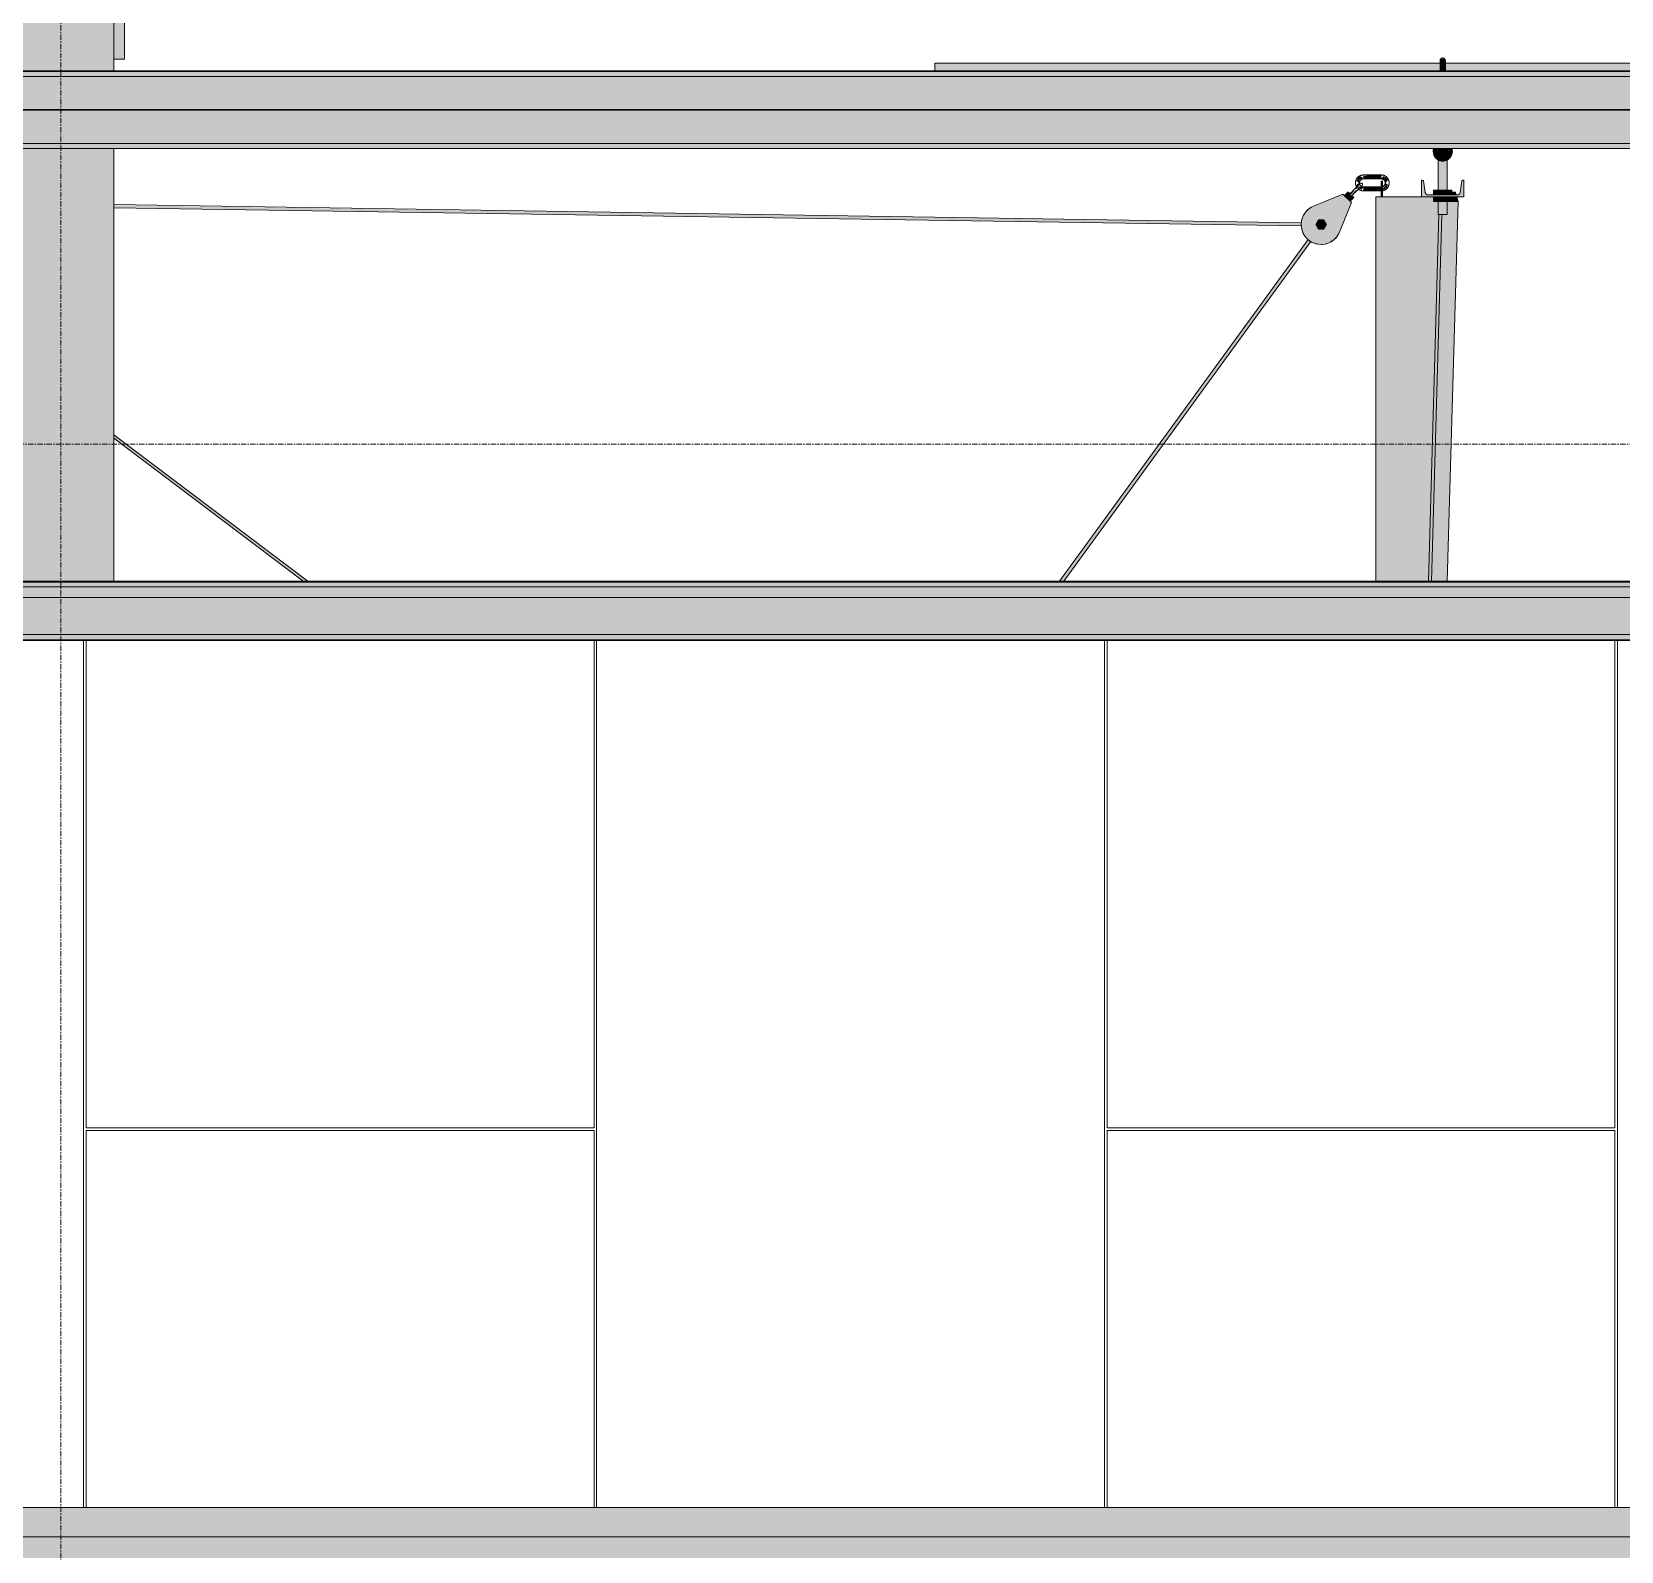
# Model space of a CAD drawing. Header units: inches. Extents: x 20426 to 36845, y -248 to 750.
# Drawn here: x 27621.8 to 27772.1, y 153.4 to 297 of the extents above; entities that cross this region are included whole.
import ezdxf

# ---------------------------------------------------------------- set-up
doc = ezdxf.new("R2010")
doc.units = ezdxf.units.IN
doc.header["$MEASUREMENT"] = 0
doc.linetypes.add('Grid Line 1_2_', pattern=[0.875, 0.5, -0.125, 0.125, -0.125])
for name, color, linetype, lineweight in [('A-FLOR-LEVL', 51, 'Continuous', 9), ('A-ROOF', 132, 'Continuous', 13), ('A-WALL', 113, 'Continuous', 13), ('A-WALL-PATT', 111, 'Continuous', 13), ('G-ANNO-TEXT', 231, 'Continuous', 9), ('L-SITE-WALL', 31, 'Continuous', 13), ('Q-SPCQ', 91, 'Continuous', 9), ('S-BEAM', 12, 'Continuous', 9), ('S-GRID', 1, 'Continuous', 9)]:
    doc.layers.add(name, color=color, linetype=linetype, lineweight=lineweight)

# ---------------------------------------------------------------- blocks, each defined once
blk = doc.blocks.new('Basketball_Backstop-Performance_Sports_Systems-3103-Ceiling_Hung - 27_-0_ to 27_-11 7_8_-V27-Elevation - South')
at = {"layer": 'Q-SPCQ'}
h = blk.add_hatch(color=256, dxfattribs=at)
h.paths.add_polyline_path([(25774.02, 293.29), (25821.78, 293.31), (25821.77, 294), (25774.02, 294), (25774.02, 293.49)], flags=0)
h.paths.add_polyline_path([(25822.22, 293.99), (25822.26, 293.94), (25822.22, 293.97)], flags=0)
h.paths.add_polyline_path([(25822.26, 293.29), (25870.02, 293.29), (25870.02, 294), (25822.22, 293.97), (25822.25, 293.29)], flags=0)
for points in [[(25821.78, 293.29), (25822.02, 293.29), (25822.02, 294.44), (25821.81, 294.38), (25821.83, 294.23), (25821.77, 294.23), (25821.77, 294.19), (25821.81, 293.88), (25821.79, 293.53)], [(25822.25, 293.29), (25822.22, 294.38), (25822.02, 294.44), (25822.02, 293.29), (25822.15, 293.29)], [(25822.02, 284.75), (25822.39, 284.84), (25822.55, 284.93), (25822.78, 285.18), (25822.83, 285.28), (25822.89, 285.42), (25822.92, 285.66), (25822.83, 285.94), (25822.77, 285.89), (25822.71, 285.42), (25822.55, 285.16), (25822.2, 284.96), (25821.82, 284.96), (25821.48, 285.16), (25821.29, 285.49), (25821.27, 285.94), (25821.14, 285.89), (25821.11, 285.61), (25821.14, 285.42), (25821.37, 285.03), (25821.48, 284.93), (25821.75, 284.79), (25821.94, 284.76)], [(25822.13, 285.26), (25822.32, 285.38), (25822.44, 285.57), (25822.44, 285.8), (25822.36, 285.94), (25821.64, 285.91), (25821.59, 285.8), (25821.64, 285.47), (25821.8, 285.31)], [(25816.2, 283.07), (25816.2, 283.43), (25814.52, 283.38), (25814.52, 283.07)], [(25816.33, 281.37), (25816.33, 282.87), (25816.2, 282.87), (25816.2, 281.37)], [(25820.02, 281.37), (25824.02, 281.37), (25824.02, 282.95), (25823.82, 282.88), (25823.61, 281.67), (25823.45, 281.56), (25823.38, 281.55), (25820.52, 281.59), (25820.39, 281.73), (25820.37, 281.79), (25820.21, 282.88), (25820.02, 282.95), (25820.02, 281.52)], [(25812.99, 281.22), (25813.31, 281.54), (25813.24, 281.62), (25813.27, 281.66), (25813.06, 281.81), (25812.76, 281.45), (25812.92, 281.29)], [(25813.25, 280.97), (25813.57, 281.35), (25813.39, 281.48), (25813.36, 281.46), (25813.29, 281.52), (25812.99, 281.22), (25813.22, 281)], [(25813.31, 281.54), (25813.37, 281.6), (25813.42, 281.66), (25813.66, 281.98), (25813.7, 282.11), (25813.22, 281.6)], [(25814.52, 281.94), (25816.2, 281.99), (25816.2, 282.31), (25814.52, 282.26), (25814.52, 281.96)], [(25819.02, 245.04), (25819.02, 281.37), (25815.7, 281.37), (25815.7, 245.04), (25818.83, 245.04)], [(25819.02, 245.04), (25820.67, 245.04), (25821.64, 279.69), (25821.58, 279.69), (25821.58, 280.94), (25821.15, 280.94), (25821.15, 281.37), (25819.02, 281.37), (25819.02, 252.23)], [(25821.58, 281.55), (25821.58, 281.99), (25821.15, 281.99), (25821.15, 281.55)], [(25821.15, 280.94), (25821.58, 280.94), (25821.58, 281.37), (25821.15, 281.37)], [(25822.45, 281.55), (25822.45, 281.99), (25821.58, 281.99), (25821.58, 281.55)], [(25822.45, 280.94), (25822.45, 281.37), (25821.58, 281.37), (25821.58, 280.94)], [(25822.45, 281.55), (25822.88, 281.55), (25822.88, 281.99), (25822.45, 281.99)], [(25822.45, 280.94), (25822.88, 280.94), (25822.88, 281.37), (25822.45, 281.37)], [(25820.67, 245.04), (25820.95, 245.04), (25821.9, 279.69), (25821.66, 279.69), (25820.87, 252.23)], [(25820.95, 245.04), (25822.44, 245.04), (25823.47, 280.92), (25822.45, 280.92), (25822.39, 279.69), (25821.94, 279.69), (25821.15, 252.23)], [(25810.64, 278.53), (25810.77, 278.75), (25810.69, 278.93), (25810.58, 278.99), (25810.34, 278.93), (25810.3, 278.62), (25810.41, 278.53)], [(25786.19, 245.04), (25809.51, 277.18), (25809.3, 277.34), (25785.85, 245.04), (25786.19, 245.04)]]:
    blk.add_hatch(color=256, dxfattribs=at).paths.add_polyline_path(points, flags=0)
h = blk.add_hatch(color=256, dxfattribs=at)
h.paths.add_polyline_path([(25822.02, 284.94), (25822.39, 285.04), (25822.66, 285.31), (25822.77, 285.69), (25822.44, 285.78), (25822.38, 285.48), (25822.23, 285.32), (25822.07, 285.27), (25821.75, 285.35), (25821.63, 285.53), (25821.58, 285.8), (25821.27, 285.69), (25821.37, 285.31), (25821.64, 285.04), (25821.82, 284.96)], flags=0)
h.paths.add_polyline_path([(25822.77, 285.69), (25822.77, 285.94), (25822.38, 285.91), (25822.48, 285.8)], flags=0)
h.paths.add_polyline_path([(25821.27, 285.69), (25821.6, 285.82), (25821.59, 285.94), (25821.27, 285.91), (25821.27, 285.8)], flags=0)
h = blk.add_hatch(color=256, dxfattribs=at)
h.paths.add_polyline_path([(25822.02, 279.69), (25822.02, 280.94), (25821.58, 280.94), (25821.64, 279.69), (25821.9, 279.69)], flags=0)
h.paths.add_polyline_path([(25821.64, 281.99), (25822.02, 281.99), (25822.02, 284.75), (25821.64, 284.83), (25821.58, 284.86), (25821.61, 281.99)], flags=0)
h = blk.add_hatch(color=256, dxfattribs=at)
h.paths.add_polyline_path([(25822.39, 279.69), (25822.45, 279.69), (25822.39, 280.94), (25822.02, 280.94), (25822.02, 279.69), (25822.32, 279.69)], flags=0)
h.paths.add_polyline_path([(25822.15, 281.99), (25822.45, 281.99), (25822.39, 284.83), (25822.17, 284.76), (25822.02, 284.75), (25822.02, 281.99), (25822.08, 281.99)], flags=0)
h = blk.add_hatch(color=256, dxfattribs=at)
h.paths.add_polyline_path([(25813.76, 282.04), (25813.95, 282.19), (25814.15, 282.38), (25813.92, 282.33), (25813.8, 282.11)], flags=0)
h.paths.add_polyline_path([(25814.08, 282.49), (25814.26, 282.5), (25814.21, 282.58)], flags=0)
h.paths.add_polyline_path([(25813.92, 282.33), (25814.15, 282.46), (25814.08, 282.49), (25813.97, 282.38)], flags=0)
h = blk.add_hatch(color=256, dxfattribs=at)
h.paths.add_polyline_path([(25814.25, 282.95), (25814.39, 283.02), (25814.26, 283.05), (25814.25, 282.98)], flags=0)
h.paths.add_polyline_path([(25814.14, 282.98), (25814.19, 282.81), (25814.25, 282.95)], flags=0)
h.paths.add_polyline_path([(25814.09, 282.69), (25814.14, 282.98), (25814.39, 283.09), (25814.48, 283.16), (25814.28, 283.31), (25814.14, 283.28), (25814.1, 283.2), (25813.98, 283.22), (25813.98, 282.96), (25813.92, 283.07), (25813.88, 282.86), (25814, 282.76)], flags=0)
h = blk.add_hatch(color=256, dxfattribs=at)
h.paths.add_polyline_path([(25814.25, 282.42), (25814.16, 282.49), (25814.21, 282.44), (25814.22, 282.42)], flags=0)
h.paths.add_polyline_path([(25814.22, 282.31), (25814.39, 282.36), (25814.24, 282.38), (25814.22, 282.31)], flags=0)
h.paths.add_polyline_path([(25814.14, 282.24), (25814.14, 282.42), (25814.14, 282.38), (25814.11, 282.26)], flags=0)
h.paths.add_polyline_path([(25814.34, 282.06), (25814.52, 282.26), (25814.22, 282.31), (25814.1, 282.15), (25814.22, 282.14), (25814.22, 282.08), (25814.31, 282.06)], flags=0)
h.paths.add_polyline_path([(25813.92, 282.33), (25814.08, 282.49), (25814.11, 282.56), (25814.08, 282.68), (25813.88, 282.52), (25813.91, 282.38)], flags=0)
h = blk.add_hatch(color=256, dxfattribs=at)
h.paths.add_polyline_path([(25816.47, 282.95), (25816.53, 282.81), (25816.57, 282.94), (25816.49, 282.95)], flags=0)
h.paths.add_polyline_path([(25816.49, 283.06), (25816.33, 283.01), (25816.47, 282.95)], flags=0)
h.paths.add_polyline_path([(25816.63, 282.69), (25816.82, 282.92), (25816.8, 283.07), (25816.71, 283.1), (25816.73, 283.22), (25816.49, 283.23), (25816.49, 283.3), (25816.36, 283.3), (25816.2, 283.12), (25816.49, 283.06), (25816.61, 282.81)], flags=0)
h = blk.add_hatch(color=256, dxfattribs=at)
h.paths.add_polyline_path([(25816.47, 282.42), (25816.33, 282.36), (25816.46, 282.32), (25816.47, 282.4)], flags=0)
h.paths.add_polyline_path([(25816.58, 282.4), (25816.53, 282.56), (25816.47, 282.42)], flags=0)
h.paths.add_polyline_path([(25816.37, 282.06), (25816.58, 282.09), (25816.61, 282.18), (25816.73, 282.16), (25816.74, 282.42), (25816.8, 282.31), (25816.83, 282.52), (25816.63, 282.69), (25816.58, 282.4), (25816.33, 282.17), (25816.33, 282.11)], flags=0)
h = blk.add_hatch(color=256, dxfattribs=at)
h.paths.add_polyline_path([(25808.65, 278.62), (25808.66, 278.89), (25808.64, 278.93), (25696.39, 280.59), (25696.39, 280.33), (25808.64, 278.62)], flags=0)
h.paths.add_polyline_path([(25810.29, 278.64), (25810.31, 278.71), (25810.29, 278.64)], flags=0)
h.paths.add_polyline_path([(25686.39, 280.49), (25686.39, 280.8), (25669.92, 281), (25669.92, 280.94), (25669.61, 280.9), (25669.61, 280.74), (25681.36, 280.56)], flags=0)
h.paths.add_polyline_path([(25667.24, 280.83), (25667.25, 281.01), (25667.23, 280.91), (25667.23, 280.83)], flags=0)
h = blk.add_hatch(color=256, dxfattribs=at)
h.paths.add_polyline_path([(25810.43, 276.88), (25810.95, 276.93), (25811.32, 277.06), (25811.71, 277.31), (25812.03, 277.64), (25812.25, 278.04), (25813.39, 280.83), (25812.59, 281.62), (25809.41, 280.26), (25809.07, 279.95), (25808.82, 279.56), (25808.67, 279.08), (25808.64, 278.66), (25808.8, 278.04), (25808.91, 277.79), (25809.19, 277.42), (25809.55, 277.14), (25809.97, 276.96)], flags=0)
h.paths.add_polyline_path([(25810.58, 278.31), (25810.26, 278.32), (25810.04, 278.8), (25810.3, 279.19), (25810.78, 279.16), (25811, 278.71), (25810.73, 278.31), (25810.62, 278.31)], flags=0)
h = blk.add_hatch(color=256, dxfattribs=at)
h.paths.add_polyline_path([(25813.36, 281.46), (25813.49, 281.56), (25813.32, 281.52)], flags=0)
h.paths.add_polyline_path([(25813.49, 281.56), (25813.87, 281.93), (25813.77, 281.93), (25813.79, 282.02), (25813.51, 281.68), (25813.51, 281.66), (25813.42, 281.58)], flags=0)
h = blk.add_hatch(color=256, dxfattribs=at)
h.paths.add_polyline_path([(25813.87, 281.93), (25814.11, 282.26), (25814.05, 282.28), (25813.91, 282.06)], flags=0)
h.paths.add_polyline_path([(25814.14, 282.24), (25814.23, 282.38), (25814.19, 282.38), (25814.15, 282.26)], flags=0)
h = blk.add_hatch(color=256, dxfattribs=at)
h.paths.add_polyline_path([(25822.88, 280.92), (25823.47, 280.92), (25823.34, 281.37), (25822.88, 281.37), (25822.88, 280.94), (25822.45, 280.92)], flags=0)
h.paths.add_polyline_path([(25823.29, 281.55), (25823.21, 281.83), (25822.88, 281.83), (25822.88, 281.55)], flags=0)
h = blk.add_hatch(color=256, dxfattribs=at)
h.paths.add_polyline_path([(25714.59, 245.04), (25714.72, 245.04), (25696.39, 258.84), (25696.39, 258.58), (25714.38, 245.04), (25714.56, 245.04)], flags=0)
h.paths.add_polyline_path([(25686.39, 266.14), (25686.39, 266.45), (25668.8, 279.69), (25668.74, 279.72), (25668.74, 279.79), (25668.55, 279.88), (25668.42, 279.72), (25678.96, 271.76)], flags=0)
h = blk.add_hatch(color=256, dxfattribs=at)
h.paths.add_polyline_path([(25810.77, 278.31), (25811.02, 278.75), (25810.77, 279.19), (25810.26, 279.19), (25810.01, 278.75), (25810.26, 278.31)], flags=0)
h.paths.add_polyline_path([(25810.52, 278.5), (25810.34, 278.57), (25810.27, 278.75), (25810.34, 278.93), (25810.52, 279), (25810.69, 278.93), (25810.77, 278.75), (25810.69, 278.57), (25810.58, 278.51)], flags=0)
for p, q in [((25821.96, 294), (25774.02, 294)), ((25774.02, 293.3), (25774.02, 294)), ((25870.02, 294), (25822.13, 294)), ((25821.27, 285.94), (25821.27, 285.69)), ((25822.77, 285.69), (25822.77, 285.94)), ((25821.58, 284.86), (25821.58, 281.99)), ((25821.58, 284.86), (25821.58, 281.99)), ((25822.45, 281.99), (25822.45, 284.86)), ((25822.45, 281.99), (25822.45, 284.86)), ((25816.2, 283.44), (25814.52, 283.44)), ((25814.52, 283.06), (25816.2, 283.06)), ((25816.2, 281.37), (25816.2, 282.87)), ((25816.33, 282.87), (25816.2, 282.87)), ((25816.33, 282.87), (25816.33, 281.37)), ((25820.12, 282.95), (25820.02, 282.95)), ((25820.02, 282.95), (25820.02, 281.37)), ((25820.37, 281.79), (25820.21, 282.88)), ((25823.82, 282.88), (25823.66, 281.79)), ((25824.02, 282.95), (25823.91, 282.95)), ((25824.02, 281.37), (25824.02, 282.95)), ((25812.59, 281.62), (25809.81, 280.49)), ((25812.59, 281.62), (25813.39, 280.83)), ((25813.08, 281.84), (25812.72, 281.49)), ((25813.09, 281.83), (25813.21, 281.71)), ((25813.26, 280.96), (25813.61, 281.31)), ((25813.48, 281.45), (25813.6, 281.32)), ((25816.2, 282.31), (25814.52, 282.31)), ((25814.52, 281.94), (25816.2, 281.94)), ((25815.7, 281.37), (25815.7, 245.04)), ((25815.7, 281.37), (25819.02, 281.37)), ((25819.02, 281.37), (25820.02, 281.37)), ((25820.02, 281.37), (25824.02, 281.37)), ((25823.38, 281.55), (25820.65, 281.55)), ((25821.15, 281.99), (25821.58, 281.99)), ((25821.15, 281.55), (25821.15, 281.99)), ((25821.15, 280.94), (25821.15, 281.37)), ((25821.58, 281.99), (25822.45, 281.99)), ((25821.58, 281.99), (25821.58, 281.55)), ((25821.58, 281.37), (25821.58, 280.94)), ((25822.45, 281.99), (25822.88, 281.99)), ((25822.45, 281.99), (25822.45, 281.55)), ((25822.45, 281.37), (25822.45, 280.94)), ((25822.88, 281.99), (25822.88, 281.55)), ((25823.21, 281.83), (25822.88, 281.83)), ((25822.88, 281.37), (25822.88, 280.94)), ((25823.29, 281.55), (25823.21, 281.83)), ((25823.47, 280.92), (25823.34, 281.37)), ((25808.66, 278.93), (25696.39, 280.65)), ((25696.39, 280.33), (25808.65, 278.62)), ((25812.25, 278.04), (25813.39, 280.83)), ((25821.66, 279.69), (25820.67, 245.04)), ((25821.94, 279.69), (25820.95, 245.04)), ((25821.58, 280.94), (25821.15, 280.94)), ((25821.58, 280.94), (25821.58, 279.69)), ((25822.45, 280.94), (25821.58, 280.94)), ((25822.02, 279.69), (25821.58, 279.69)), ((25822.45, 279.69), (25822.02, 279.69)), ((25822.44, 280.92), (25823.47, 280.92)), ((25822.44, 245.04), (25823.47, 280.92)), ((25822.45, 279.69), (25822.45, 280.94)), ((25822.88, 280.94), (25822.45, 280.94)), ((25810.26, 279.19), (25810.01, 278.75)), ((25810.01, 278.75), (25810.26, 278.31)), ((25810.77, 279.19), (25810.26, 279.19)), ((25810.26, 278.31), (25810.77, 278.31)), ((25811.02, 278.75), (25810.77, 279.19)), ((25810.77, 278.31), (25811.02, 278.75)), ((25809.3, 277.34), (25785.8, 245.04)), ((25786.19, 245.04), (25809.54, 277.15)), ((25714.72, 245.04), (25696.39, 258.89)), ((25696.39, 258.58), (25714.3, 245.04))]:
    blk.add_line(p, q, dxfattribs=at)
at = {"layer": 'Q-SPCQ', "flags": 128}
for points in [[(25821.77, 294.25), (25821.77, 294.26), (25821.77, 294.27), (25821.77, 294.28), (25821.77, 294.29), (25821.77, 294.3), (25821.77, 294.31), (25821.77, 294.32), (25821.78, 294.33), (25821.78, 294.34), (25821.78, 294.35), (25821.79, 294.36), (25821.79, 294.37), (25821.8, 294.37), (25821.8, 294.38), (25821.81, 294.39), (25821.81, 294.4), (25821.82, 294.41), (25821.83, 294.41), (25821.83, 294.42), (25821.84, 294.43), (25821.85, 294.44), (25821.86, 294.44), (25821.86, 294.45), (25821.87, 294.45), (25821.88, 294.46), (25821.89, 294.47), (25821.9, 294.47), (25821.91, 294.48), (25821.92, 294.48), (25821.92, 294.48), (25821.93, 294.49), (25821.94, 294.49), (25821.95, 294.49), (25821.96, 294.49), (25821.97, 294.5), (25821.98, 294.5), (25821.99, 294.5), (25822, 294.5), (25822.01, 294.5), (25822.02, 294.5)], [(25821.77, 294.25), (25821.77, 294.26), (25821.77, 294.27), (25821.77, 294.28), (25821.77, 294.29), (25821.77, 294.3), (25821.77, 294.31), (25821.77, 294.32), (25821.78, 294.33), (25821.78, 294.34), (25821.78, 294.35), (25821.79, 294.36), (25821.79, 294.37), (25821.8, 294.37), (25821.8, 294.38), (25821.81, 294.39), (25821.81, 294.4), (25821.82, 294.41), (25821.83, 294.41), (25821.83, 294.42), (25821.84, 294.43), (25821.85, 294.44), (25821.86, 294.44), (25821.86, 294.45), (25821.87, 294.45), (25821.88, 294.46), (25821.89, 294.47), (25821.9, 294.47), (25821.91, 294.48), (25821.92, 294.48), (25821.92, 294.48), (25821.93, 294.49), (25821.94, 294.49), (25821.95, 294.49), (25821.96, 294.49), (25821.97, 294.5), (25821.98, 294.5), (25821.99, 294.5), (25822, 294.5), (25822.01, 294.5), (25822.02, 294.5)], [(25822.02, 294.5), (25822.03, 294.5), (25822.04, 294.5), (25822.05, 294.5), (25822.06, 294.5), (25822.06, 294.5), (25822.07, 294.49), (25822.08, 294.49), (25822.09, 294.49), (25822.1, 294.48), (25822.11, 294.48), (25822.12, 294.48), (25822.13, 294.47), (25822.14, 294.47), (25822.15, 294.46), (25822.16, 294.46), (25822.16, 294.45), (25822.17, 294.44), (25822.18, 294.44), (25822.19, 294.43), (25822.19, 294.42), (25822.2, 294.42), (25822.21, 294.41), (25822.21, 294.4), (25822.22, 294.39)], [(25822.02, 294.5), (25822.03, 294.5), (25822.04, 294.5), (25822.05, 294.5), (25822.06, 294.5), (25822.06, 294.5), (25822.07, 294.49), (25822.08, 294.49), (25822.09, 294.49), (25822.1, 294.48), (25822.11, 294.48), (25822.12, 294.48), (25822.13, 294.47), (25822.14, 294.47), (25822.15, 294.46), (25822.16, 294.46), (25822.16, 294.45), (25822.17, 294.44), (25822.18, 294.44), (25822.19, 294.43), (25822.19, 294.42), (25822.2, 294.42), (25822.21, 294.41), (25822.21, 294.4), (25822.22, 294.39), (25822.23, 294.39), (25822.23, 294.38), (25822.24, 294.37), (25822.24, 294.36), (25822.24, 294.35), (25822.25, 294.34), (25822.25, 294.33), (25822.25, 294.32), (25822.26, 294.31), (25822.26, 294.3), (25822.26, 294.29), (25822.26, 294.28), (25822.26, 294.27), (25822.26, 294.26), (25822.27, 294.25), (25822.27, 294.25)], [(25821.77, 294.23), (25821.77, 294.24), (25821.77, 294.25), (25821.77, 294.25)], [(25821.77, 294.25), (25821.77, 294.25), (25821.77, 294.24), (25821.77, 294.24)], [(25821.77, 293.97), (25821.77, 294.01), (25821.77, 294.05), (25821.77, 294.08), (25821.77, 294.11), (25821.77, 294.14), (25821.77, 294.17), (25821.77, 294.19), (25821.77, 294.21), (25821.77, 294.22), (25821.77, 294.23), (25821.77, 294.24), (25821.77, 294.25), (25821.77, 294.25)], [(25821.77, 294.25), (25821.77, 294.25), (25821.77, 294.24), (25821.77, 294.24), (25821.77, 294.22), (25821.77, 294.21), (25821.77, 294.19), (25821.77, 294.17), (25821.77, 294.15), (25821.77, 294.12), (25821.77, 294.09), (25821.77, 294.06), (25821.77, 294.02), (25821.77, 293.99), (25821.77, 293.94), (25821.77, 293.9), (25821.77, 293.85), (25821.77, 293.81), (25821.77, 293.75), (25821.77, 293.7), (25821.77, 293.64), (25821.77, 293.58), (25821.77, 293.52), (25821.77, 293.46), (25821.77, 293.4), (25821.77, 293.33)], [(25821.77, 294.01), (25821.77, 294.05), (25821.77, 294.08), (25821.77, 294.11), (25821.77, 294.14), (25821.77, 294.17)], [(25821.77, 294.17), (25821.77, 294.15), (25821.77, 294.12), (25821.77, 294.09), (25821.77, 294.06), (25821.77, 294.02), (25821.77, 293.99)], [(25822.23, 294.39), (25822.23, 294.38), (25822.24, 294.37), (25822.24, 294.36), (25822.24, 294.35), (25822.25, 294.34), (25822.25, 294.33), (25822.25, 294.32), (25822.26, 294.31), (25822.26, 294.3), (25822.26, 294.29), (25822.26, 294.28), (25822.26, 294.27), (25822.26, 294.26), (25822.27, 294.25), (25822.27, 294.25)], [(25822.27, 294.23), (25822.27, 294.24), (25822.27, 294.25), (25822.27, 294.25)], [(25822.27, 294.25), (25822.27, 294.25), (25822.27, 294.24), (25822.27, 294.24)], [(25822.27, 293.31), (25822.27, 293.38), (25822.27, 293.44), (25822.27, 293.51), (25822.27, 293.57), (25822.27, 293.63), (25822.27, 293.68), (25822.27, 293.74), (25822.27, 293.79), (25822.27, 293.84), (25822.27, 293.89), (25822.27, 293.93), (25822.27, 293.97), (25822.27, 294.01), (25822.27, 294.05), (25822.27, 294.08), (25822.27, 294.11), (25822.27, 294.14), (25822.27, 294.17), (25822.27, 294.19), (25822.27, 294.21), (25822.27, 294.22), (25822.27, 294.23), (25822.27, 294.24), (25822.27, 294.25), (25822.27, 294.25)], [(25822.27, 294.25), (25822.27, 294.25), (25822.27, 294.24), (25822.27, 294.24), (25822.27, 294.22), (25822.27, 294.21), (25822.27, 294.19), (25822.27, 294.17), (25822.27, 294.15), (25822.27, 294.12), (25822.27, 294.09), (25822.27, 294.06), (25822.27, 294.02), (25822.27, 293.99)], [(25822.27, 294.01), (25822.27, 294.05), (25822.27, 294.08), (25822.27, 294.11), (25822.27, 294.14), (25822.27, 294.17)], [(25822.27, 294.17), (25822.27, 294.15), (25822.27, 294.12), (25822.27, 294.09), (25822.27, 294.06), (25822.27, 294.02), (25822.27, 293.99)], [(25814.23, 282.64), (25814.23, 282.64), (25814.23, 282.64), (25814.22, 282.64), (25814.22, 282.63), (25814.22, 282.63), (25814.21, 282.62), (25814.21, 282.62), (25814.2, 282.61), (25814.19, 282.61), (25814.19, 282.6), (25814.18, 282.59), (25814.17, 282.58), (25814.16, 282.57), (25814.15, 282.56), (25814.13, 282.55), (25814.12, 282.53), (25814.11, 282.52), (25814.1, 282.51), (25814.08, 282.49), (25814.07, 282.48), (25814.05, 282.46), (25814.04, 282.45), (25814.02, 282.43), (25814, 282.41), (25813.98, 282.4), (25813.97, 282.38), (25813.95, 282.36), (25813.93, 282.34), (25813.91, 282.32), (25813.89, 282.3), (25813.87, 282.28), (25813.85, 282.26), (25813.83, 282.24), (25813.81, 282.22), (25813.79, 282.2), (25813.77, 282.18), (25813.75, 282.16), (25813.72, 282.14), (25813.7, 282.11), (25813.7, 282.11)], [(25814.52, 283.44), (25814.49, 283.44), (25814.46, 283.44), (25814.43, 283.43), (25814.4, 283.43), (25814.37, 283.42), (25814.34, 283.42), (25814.31, 283.41), (25814.28, 283.4), (25814.25, 283.39), (25814.22, 283.38), (25814.2, 283.37), (25814.17, 283.35), (25814.14, 283.34), (25814.12, 283.32), (25814.09, 283.31), (25814.07, 283.29), (25814.04, 283.27), (25814.02, 283.25), (25814, 283.23), (25813.98, 283.21), (25813.96, 283.19), (25813.94, 283.17), (25813.92, 283.14), (25813.9, 283.12), (25813.88, 283.09), (25813.87, 283.07), (25813.85, 283.04), (25813.84, 283.01), (25813.83, 282.99), (25813.82, 282.96), (25813.81, 282.93), (25813.8, 282.9), (25813.79, 282.87), (25813.78, 282.84), (25813.78, 282.81), (25813.77, 282.79), (25813.77, 282.76), (25813.77, 282.73), (25813.77, 282.7), (25813.77, 282.69)], [(25813.77, 282.69), (25813.77, 282.66), (25813.77, 282.63), (25813.77, 282.6), (25813.77, 282.57), (25813.78, 282.54), (25813.79, 282.51), (25813.79, 282.48), (25813.8, 282.45), (25813.81, 282.42), (25813.82, 282.4), (25813.84, 282.37), (25813.85, 282.34), (25813.86, 282.31)], [(25814.12, 282.53), (25814.13, 282.54), (25814.14, 282.56), (25814.15, 282.57), (25814.16, 282.58), (25814.17, 282.59), (25814.18, 282.59), (25814.19, 282.6), (25814.2, 282.61), (25814.21, 282.62), (25814.21, 282.62), (25814.22, 282.63), (25814.22, 282.63), (25814.22, 282.63), (25814.23, 282.64), (25814.23, 282.64), (25814.23, 282.64)], [(25814.14, 282.69), (25814.14, 282.7), (25814.14, 282.72), (25814.14, 282.73), (25814.15, 282.75), (25814.15, 282.76), (25814.15, 282.78), (25814.15, 282.79), (25814.16, 282.81), (25814.16, 282.82), (25814.17, 282.83), (25814.18, 282.85), (25814.18, 282.86), (25814.19, 282.87), (25814.2, 282.89), (25814.21, 282.9), (25814.21, 282.91), (25814.22, 282.92), (25814.23, 282.93), (25814.24, 282.95), (25814.25, 282.96), (25814.26, 282.97), (25814.28, 282.98), (25814.29, 282.99), (25814.3, 282.99), (25814.31, 283), (25814.33, 283.01), (25814.34, 283.02), (25814.35, 283.03), (25814.37, 283.03), (25814.38, 283.04), (25814.39, 283.04), (25814.41, 283.05), (25814.42, 283.05), (25814.44, 283.05), (25814.45, 283.06), (25814.47, 283.06), (25814.48, 283.06), (25814.5, 283.06), (25814.51, 283.06), (25814.52, 283.06)], [(25814.16, 282.57), (25814.16, 282.58), (25814.15, 282.59), (25814.15, 282.61), (25814.15, 282.62), (25814.14, 282.64), (25814.14, 282.65), (25814.14, 282.67), (25814.14, 282.68), (25814.14, 282.69)], [(25814.24, 282.44), (25814.23, 282.45), (25814.22, 282.46), (25814.21, 282.47), (25814.2, 282.48)], [(25814.23, 282.64), (25814.23, 282.64), (25814.23, 282.65), (25814.24, 282.65), (25814.24, 282.65), (25814.25, 282.65), (25814.25, 282.66), (25814.26, 282.66), (25814.26, 282.66), (25814.26, 282.66), (25814.27, 282.67), (25814.27, 282.67), (25814.28, 282.67), (25814.28, 282.67), (25814.29, 282.67), (25814.29, 282.67), (25814.3, 282.67), (25814.3, 282.68), (25814.31, 282.68), (25814.31, 282.68), (25814.32, 282.68), (25814.32, 282.68), (25814.33, 282.68), (25814.33, 282.67), (25814.34, 282.67), (25814.34, 282.67), (25814.35, 282.67), (25814.35, 282.67), (25814.36, 282.67), (25814.36, 282.67), (25814.37, 282.67), (25814.37, 282.66), (25814.38, 282.66), (25814.38, 282.66), (25814.38, 282.66), (25814.39, 282.65), (25814.39, 282.65), (25814.4, 282.65), (25814.4, 282.64), (25814.4, 282.64), (25814.4, 282.64)], [(25814.4, 282.64), (25814.41, 282.64), (25814.41, 282.63), (25814.41, 282.63), (25814.42, 282.62), (25814.42, 282.62), (25814.42, 282.62), (25814.43, 282.61), (25814.43, 282.61), (25814.43, 282.6), (25814.43, 282.6), (25814.43, 282.59), (25814.44, 282.59), (25814.44, 282.58), (25814.44, 282.58), (25814.44, 282.57), (25814.44, 282.57), (25814.44, 282.56), (25814.44, 282.56), (25814.44, 282.55), (25814.44, 282.55), (25814.44, 282.54), (25814.44, 282.54), (25814.44, 282.53), (25814.44, 282.53), (25814.44, 282.52), (25814.44, 282.52), (25814.44, 282.51), (25814.43, 282.51), (25814.43, 282.5), (25814.43, 282.5), (25814.43, 282.5), (25814.43, 282.49), (25814.42, 282.49), (25814.42, 282.48), (25814.42, 282.48), (25814.42, 282.47), (25814.41, 282.47), (25814.41, 282.47), (25814.41, 282.46), (25814.4, 282.46)], [(25816.95, 282.69), (25816.95, 282.72), (25816.95, 282.75), (25816.95, 282.78), (25816.94, 282.81), (25816.94, 282.84), (25816.93, 282.87), (25816.92, 282.89), (25816.91, 282.92), (25816.9, 282.95), (25816.89, 282.98), (25816.88, 283.01), (25816.87, 283.03), (25816.85, 283.06), (25816.84, 283.09), (25816.82, 283.11), (25816.8, 283.14), (25816.79, 283.16), (25816.77, 283.18), (25816.75, 283.2), (25816.73, 283.23), (25816.7, 283.25), (25816.68, 283.27), (25816.66, 283.28), (25816.63, 283.3), (25816.61, 283.32), (25816.58, 283.33), (25816.56, 283.35), (25816.53, 283.36), (25816.5, 283.38), (25816.47, 283.39), (25816.45, 283.4), (25816.42, 283.41), (25816.39, 283.41), (25816.36, 283.42), (25816.33, 283.43), (25816.3, 283.43), (25816.27, 283.43), (25816.24, 283.44), (25816.21, 283.44), (25816.2, 283.44)], [(25816.2, 283.06), (25816.22, 283.06), (25816.23, 283.06), (25816.25, 283.06), (25816.26, 283.06), (25816.28, 283.05), (25816.29, 283.05), (25816.31, 283.05), (25816.32, 283.04), (25816.33, 283.04), (25816.35, 283.03), (25816.36, 283.03), (25816.38, 283.02), (25816.39, 283.01), (25816.4, 283.01), (25816.41, 283), (25816.43, 282.99), (25816.44, 282.98), (25816.45, 282.97), (25816.46, 282.96), (25816.47, 282.95), (25816.48, 282.94), (25816.49, 282.93), (25816.5, 282.91), (25816.51, 282.9), (25816.52, 282.89), (25816.53, 282.88), (25816.53, 282.86), (25816.54, 282.85), (25816.55, 282.84), (25816.55, 282.82), (25816.56, 282.81), (25816.56, 282.8), (25816.57, 282.78), (25816.57, 282.77), (25816.57, 282.75), (25816.57, 282.74), (25816.58, 282.72), (25816.58, 282.71), (25816.58, 282.69), (25816.58, 282.69)], [(25816.32, 281.95), (25816.35, 281.95), (25816.38, 281.96), (25816.41, 281.97), (25816.44, 281.98), (25816.47, 281.99), (25816.49, 282), (25816.52, 282.01), (25816.55, 282.02), (25816.58, 282.04), (25816.6, 282.05), (25816.63, 282.07), (25816.65, 282.09), (25816.67, 282.1), (25816.7, 282.12), (25816.72, 282.14), (25816.74, 282.16), (25816.76, 282.19), (25816.78, 282.21), (25816.8, 282.23), (25816.82, 282.26), (25816.83, 282.28), (25816.85, 282.31), (25816.86, 282.33), (25816.88, 282.36), (25816.89, 282.39), (25816.9, 282.42), (25816.91, 282.44), (25816.92, 282.47), (25816.93, 282.5), (25816.94, 282.53), (25816.94, 282.56), (25816.95, 282.59), (25816.95, 282.62), (25816.95, 282.65), (25816.95, 282.68), (25816.95, 282.69)], [(25816.58, 282.69), (25816.58, 282.67), (25816.58, 282.66), (25816.58, 282.64), (25816.57, 282.63), (25816.57, 282.61), (25816.57, 282.6), (25816.56, 282.58), (25816.56, 282.57), (25816.55, 282.56), (25816.55, 282.54), (25816.54, 282.53), (25816.54, 282.51), (25816.53, 282.5), (25816.52, 282.49), (25816.51, 282.48), (25816.5, 282.46), (25816.49, 282.45), (25816.48, 282.44), (25816.47, 282.43), (25816.46, 282.42), (25816.45, 282.41), (25816.44, 282.4), (25816.43, 282.39), (25816.42, 282.38), (25816.41, 282.37), (25816.39, 282.36), (25816.38, 282.36), (25816.37, 282.35), (25816.35, 282.34), (25816.34, 282.34), (25816.32, 282.33)], [(25813.13, 281.52), (25813.14, 281.53), (25813.14, 281.53), (25813.14, 281.54), (25813.14, 281.54), (25813.14, 281.54), (25813.15, 281.55), (25813.15, 281.55), (25813.15, 281.56), (25813.15, 281.56), (25813.16, 281.57), (25813.16, 281.57), (25813.16, 281.57), (25813.17, 281.58), (25813.17, 281.58)], [(25813.17, 281.4), (25813.16, 281.41), (25813.16, 281.41), (25813.16, 281.41), (25813.15, 281.42), (25813.15, 281.42), (25813.15, 281.43), (25813.15, 281.43), (25813.14, 281.43), (25813.14, 281.44), (25813.14, 281.44), (25813.14, 281.45), (25813.14, 281.45), (25813.13, 281.46), (25813.13, 281.46), (25813.13, 281.47), (25813.13, 281.47), (25813.13, 281.48), (25813.13, 281.48), (25813.13, 281.49), (25813.13, 281.49), (25813.13, 281.5), (25813.13, 281.5), (25813.13, 281.51), (25813.13, 281.51), (25813.13, 281.52), (25813.13, 281.52)], [(25813.7, 282.11), (25813.68, 282.09), (25813.65, 282.07), (25813.63, 282.05), (25813.61, 282.02), (25813.59, 282), (25813.57, 281.98), (25813.55, 281.96), (25813.53, 281.94), (25813.51, 281.92), (25813.49, 281.9), (25813.47, 281.88), (25813.45, 281.86), (25813.43, 281.85), (25813.42, 281.83), (25813.4, 281.81), (25813.38, 281.79), (25813.36, 281.78), (25813.35, 281.76), (25813.33, 281.74), (25813.32, 281.73), (25813.3, 281.71), (25813.29, 281.7), (25813.28, 281.69), (25813.26, 281.67), (25813.25, 281.66), (25813.24, 281.65), (25813.23, 281.64), (25813.22, 281.63), (25813.21, 281.62), (25813.2, 281.61), (25813.2, 281.61), (25813.19, 281.6), (25813.18, 281.6), (25813.18, 281.59), (25813.17, 281.59), (25813.17, 281.58), (25813.17, 281.58), (25813.17, 281.58), (25813.17, 281.58)], [(25813.17, 281.58), (25813.17, 281.58), (25813.17, 281.58), (25813.17, 281.58), (25813.17, 281.59), (25813.18, 281.59), (25813.18, 281.59), (25813.19, 281.6), (25813.19, 281.61), (25813.2, 281.61), (25813.21, 281.62), (25813.22, 281.63), (25813.23, 281.64), (25813.24, 281.65)], [(25813.34, 281.4), (25813.34, 281.4), (25813.34, 281.39), (25813.33, 281.39), (25813.33, 281.39), (25813.32, 281.39), (25813.32, 281.38), (25813.32, 281.38), (25813.31, 281.38), (25813.31, 281.38), (25813.3, 281.37), (25813.3, 281.37), (25813.29, 281.37), (25813.29, 281.37), (25813.28, 281.37), (25813.28, 281.37), (25813.27, 281.37), (25813.27, 281.37), (25813.26, 281.37), (25813.26, 281.37), (25813.25, 281.37), (25813.25, 281.37), (25813.24, 281.37), (25813.24, 281.37), (25813.23, 281.37), (25813.23, 281.37), (25813.22, 281.37), (25813.22, 281.37), (25813.21, 281.37), (25813.21, 281.37), (25813.2, 281.38), (25813.2, 281.38), (25813.2, 281.38), (25813.19, 281.38), (25813.19, 281.39), (25813.18, 281.39), (25813.18, 281.39), (25813.18, 281.39), (25813.17, 281.4), (25813.17, 281.4), (25813.17, 281.4)], [(25813.27, 281.68), (25813.28, 281.7), (25813.3, 281.71), (25813.31, 281.72), (25813.33, 281.74), (25813.34, 281.75), (25813.36, 281.77), (25813.38, 281.79), (25813.39, 281.8), (25813.41, 281.82), (25813.43, 281.84), (25813.45, 281.86), (25813.47, 281.88), (25813.49, 281.9), (25813.51, 281.92), (25813.52, 281.94), (25813.55, 281.96), (25813.57, 281.98), (25813.59, 282), (25813.61, 282.02), (25813.63, 282.04), (25813.65, 282.06), (25813.67, 282.08), (25813.69, 282.1), (25813.7, 282.11)], [(25813.34, 281.4), (25813.34, 281.4), (25813.35, 281.4), (25813.35, 281.41), (25813.35, 281.41), (25813.35, 281.41), (25813.36, 281.42), (25813.36, 281.42), (25813.37, 281.43), (25813.38, 281.44), (25813.39, 281.44), (25813.39, 281.45), (25813.4, 281.46), (25813.41, 281.47), (25813.42, 281.48), (25813.44, 281.49), (25813.45, 281.51), (25813.46, 281.52), (25813.48, 281.53), (25813.49, 281.55), (25813.5, 281.56), (25813.52, 281.58), (25813.54, 281.59), (25813.55, 281.61), (25813.57, 281.63), (25813.59, 281.65), (25813.61, 281.66), (25813.62, 281.68), (25813.64, 281.7), (25813.66, 281.72), (25813.68, 281.74), (25813.7, 281.76), (25813.72, 281.78), (25813.74, 281.8), (25813.76, 281.82), (25813.78, 281.84), (25813.8, 281.86), (25813.83, 281.88), (25813.85, 281.91), (25813.87, 281.93), (25813.87, 281.93)], [(25813.42, 281.47), (25813.41, 281.46), (25813.4, 281.45), (25813.39, 281.45), (25813.38, 281.44), (25813.37, 281.43), (25813.37, 281.42), (25813.36, 281.42), (25813.36, 281.41), (25813.35, 281.41), (25813.35, 281.41), (25813.35, 281.4), (25813.34, 281.4), (25813.34, 281.4)], [(25813.87, 281.93), (25813.85, 281.91), (25813.83, 281.89), (25813.81, 281.87), (25813.79, 281.85), (25813.77, 281.83), (25813.75, 281.81), (25813.73, 281.79), (25813.71, 281.77), (25813.69, 281.75), (25813.67, 281.73), (25813.65, 281.71), (25813.63, 281.69), (25813.61, 281.67), (25813.59, 281.65), (25813.57, 281.63), (25813.56, 281.62), (25813.54, 281.6), (25813.52, 281.58), (25813.51, 281.57), (25813.49, 281.55), (25813.48, 281.54), (25813.47, 281.52), (25813.45, 281.51)], [(25813.7, 282.11), (25813.72, 282.13), (25813.74, 282.15), (25813.76, 282.17), (25813.78, 282.19), (25813.8, 282.21), (25813.82, 282.23), (25813.84, 282.26), (25813.86, 282.28), (25813.88, 282.3), (25813.9, 282.32)], [(25813.87, 281.93), (25813.9, 281.95), (25813.92, 281.97), (25813.94, 282), (25813.96, 282.02), (25813.98, 282.04), (25814, 282.06), (25814.02, 282.08), (25814.04, 282.1), (25814.06, 282.12), (25814.08, 282.14), (25814.1, 282.16), (25814.12, 282.18), (25814.14, 282.2), (25814.16, 282.21), (25814.17, 282.23), (25814.19, 282.25), (25814.21, 282.27), (25814.22, 282.28), (25814.24, 282.3), (25814.25, 282.31), (25814.27, 282.33), (25814.28, 282.34), (25814.3, 282.35), (25814.31, 282.37), (25814.32, 282.38), (25814.33, 282.39), (25814.34, 282.4), (25814.35, 282.41), (25814.36, 282.42), (25814.37, 282.43), (25814.38, 282.43), (25814.38, 282.44), (25814.39, 282.45), (25814.39, 282.45), (25814.4, 282.45), (25814.4, 282.46), (25814.4, 282.46), (25814.4, 282.46), (25814.4, 282.46)], [(25814.09, 282.14), (25814.07, 282.12), (25814.05, 282.1), (25814.03, 282.08), (25814.01, 282.06), (25813.98, 282.04), (25813.96, 282.02), (25813.94, 282), (25813.92, 281.98), (25813.9, 281.96), (25813.88, 281.94), (25813.87, 281.93)], [(25814.04, 282.11), (25814.06, 282.09), (25814.09, 282.07), (25814.11, 282.06), (25814.14, 282.04), (25814.16, 282.03), (25814.19, 282.01), (25814.22, 282), (25814.24, 281.99), (25814.27, 281.98), (25814.3, 281.97), (25814.33, 281.96), (25814.36, 281.95), (25814.39, 281.95), (25814.42, 281.94), (25814.45, 281.94), (25814.48, 281.94), (25814.51, 281.94), (25814.52, 281.94)], [(25814.52, 282.31), (25814.5, 282.31), (25814.49, 282.31), (25814.47, 282.32), (25814.46, 282.32), (25814.44, 282.32), (25814.43, 282.32), (25814.41, 282.33), (25814.4, 282.33), (25814.38, 282.34), (25814.37, 282.34), (25814.36, 282.35), (25814.34, 282.35), (25814.33, 282.36), (25814.32, 282.37), (25814.3, 282.38), (25814.29, 282.39), (25814.28, 282.4), (25814.27, 282.41), (25814.26, 282.42), (25814.25, 282.43)], [(25814.4, 282.46), (25814.4, 282.46), (25814.4, 282.46), (25814.4, 282.46), (25814.4, 282.46), (25814.39, 282.45), (25814.39, 282.45), (25814.38, 282.44), (25814.38, 282.44), (25814.37, 282.43), (25814.36, 282.42), (25814.35, 282.41), (25814.34, 282.4), (25814.33, 282.39), (25814.32, 282.38), (25814.31, 282.37), (25814.3, 282.36), (25814.29, 282.34)]]:
    blk.add_lwpolyline(points, dxfattribs=at)
at = {"layer": 'Q-SPCQ'}
for centre, radius, start, end in [((25822.02, 285.66), 0.906, 165, 180), ((25822.02, 285.66), 0.906, 180, 0), ((25822.02, 285.69), 0.75, 180, 0), ((25822.02, 285.69), 0.437, 150, 180), ((25822.02, 285.69), 0.438, 180, 0), ((25822.02, 285.69), 0.438, 0, 30), ((25822.02, 285.66), 0.906, 0, 15), ((25820.12, 282.86), 0.09, 8.6582, 90), ((25823.91, 282.86), 0.09, 90, 171.3418), ((25820.65, 281.83), 0.28, 188.6582, 270), ((25823.38, 281.83), 0.28, 270, 351.3418), ((25810.52, 278.75), 1.88, 112.1972, 337.8028), ((25810.52, 278.75), 1.88, 145.6237, 152.1626), ((25810.52, 278.75), 1.88, 135, 137.5812), ((25810.52, 278.75), 1.88, 130.9704, 135), ((25810.52, 278.75), 1.88, 116.3445, 122.9922), ((25810.52, 278.75), 1.88, 175.1058, 180), ((25810.52, 278.75), 1.88, 190.0739, 195), ((25810.52, 278.75), 1.88, 160.3226, 165), ((25810.52, 278.75), 0.25, 135, 210), ((25810.52, 278.75), 0.25, 135, 315), ((25810.52, 278.75), 0.25, 315, 135), ((25810.52, 278.75), 0.25, 90, 120), ((25810.52, 278.75), 0.25, 240, 270), ((25810.52, 278.75), 0.25, 60, 90), ((25810.52, 278.75), 0.25, 270, 300), ((25810.52, 278.75), 0.25, 315, 30), ((25810.52, 278.75), 1.88, 205.5966, 208.4299), ((25810.52, 278.75), 1.88, 240, 244.4034), ((25810.52, 278.75), 1.87, 255, 259.9261), ((25810.52, 278.75), 1.87, 270, 274.8942), ((25810.52, 278.75), 1.87, 285, 289.6774), ((25810.52, 278.75), 1.87, 297.8374, 304.3763), ((25810.52, 278.75), 1.87, 312.4188, 315), ((25810.52, 278.75), 1.87, 315, 319.0296), ((25810.52, 278.75), 1.87, 327.0078, 333.6555)]:
    blk.add_arc(centre, radius, start, end, dxfattribs=at)
for points, knots in [([(25821.73, 284.79), (25821.73, 284.8), (25821.72, 284.8), (25821.7, 284.81), (25821.68, 284.81), (25821.66, 284.82), (25821.65, 284.83), (25821.64, 284.83), (25821.64, 284.83)], [0.2222222, 0.2222222, 0.2222222, 0.2222222, 0.2361111, 0.25, 0.2777778, 0.3055556, 0.3194444, 0.3333333, 0.3333333, 0.3333333, 0.3333333]), ([(25822.02, 284.75), (25821.99, 284.75), (25821.95, 284.75), (25821.9, 284.76), (25821.86, 284.76), (25821.83, 284.77), (25821.81, 284.77), (25821.8, 284.78)], [0, 0, 0, 0, 0.0555556, 0.0833333, 0.1111111, 0.1388889, 0.1642403, 0.1642403, 0.1642403, 0.1642403]), ([(25822.23, 284.78), (25822.22, 284.77), (25822.2, 284.77), (25822.17, 284.76), (25822.13, 284.76), (25822.08, 284.75), (25822.04, 284.75), (25822.02, 284.75)], [0.8357597, 0.8357597, 0.8357597, 0.8357597, 0.8611111, 0.8888889, 0.9166667, 0.9444444, 1, 1, 1, 1]), ([(25822.39, 284.83), (25822.39, 284.83), (25822.38, 284.83), (25822.37, 284.82), (25822.35, 284.81), (25822.33, 284.81), (25822.31, 284.8), (25822.3, 284.8), (25822.3, 284.79)], [0.6666667, 0.6666667, 0.6666667, 0.6666667, 0.6805556, 0.6944444, 0.7222222, 0.75, 0.7638889, 0.7777778, 0.7777778, 0.7777778, 0.7777778])]:
    blk.add_open_spline(points, degree=3, knots=knots, dxfattribs=at)
blk = doc.blocks.new('columns and girder2 - one-1334686-Elevation - South')
at = {"layer": 'S-BEAM'}
h = blk.add_hatch(color=256, dxfattribs=at)
h.paths.add_polyline_path([(25696.39, 245.04), (25696.39, 285.94), (25686.39, 285.94), (25686.39, 245.04), (25690, 245.04)], flags=0)
h.paths.add_polyline_path([(25686.39, 293.29), (25696.39, 293.29), (25696.39, 333.22), (25686.39, 333.22), (25686.39, 296.17)], flags=0)
h = blk.add_hatch(color=256, dxfattribs=at)
h.paths.add_polyline_path([(25686.39, 294.37), (25686.39, 324.33), (25685.39, 324.33), (25685.39, 294.37)], flags=0)
h.paths.add_polyline_path([(25696.39, 294.37), (25697.39, 294.37), (25697.39, 324.33), (25696.39, 324.33), (25696.39, 296.17)], flags=0)
for p, q in [((25686.39, 293.29), (25686.39, 333.22)), ((25696.39, 293.29), (25696.39, 333.22)), ((25685.39, 294.37), (25685.39, 324.33)), ((25697.39, 324.33), (25697.39, 294.37)), ((25686.39, 294.37), (25685.39, 294.37)), ((25697.39, 294.37), (25696.39, 294.37)), ((25686.39, 245.04), (25686.39, 285.94)), ((25696.39, 245.04), (25696.39, 285.94))]:
    blk.add_line(p, q, dxfattribs=at)
blk = doc.blocks.new('Girt_Z - 10_D-V50-Elevation - South')
at = {"layer": 'S-BEAM'}
for points in [[(24964.28, 244.96), (26269.02, 244.96), (26269.02, 245.04), (22791.39, 245.04), (22791.39, 244.96), (24955.64, 244.96)], [(24964.28, 244.51), (26269.02, 244.51), (26269.02, 244.96), (22791.39, 244.96), (22791.39, 244.51), (24955.64, 244.51)], [(25678.52, 241.37), (25678.52, 243.5), (26269.02, 243.5), (26269.02, 244.51), (22791.39, 244.51), (22791.39, 243.5), (22811.7, 243.5), (22811.7, 241.37), (25672.72, 241.37)]]:
    blk.add_hatch(color=256, dxfattribs=at).paths.add_polyline_path(points, flags=0)
for p, q in [((26269.02, 245.04), (22791.39, 245.04)), ((26269.02, 244.96), (22791.39, 244.96)), ((26269.02, 244.51), (22791.39, 244.51))]:
    blk.add_line(p, q, dxfattribs=at)
blk = doc.blocks.new('Girt_Z - 10_D-1241717-Elevation - South')
at = {"layer": 'S-BEAM'}
for points in [[(26268.85, 293.21), (26273.39, 293.21), (26273.39, 293.29), (22791.39, 293.29), (22791.39, 293.21), (26260.21, 293.21)], [(26268.85, 292.76), (26273.39, 292.76), (26273.39, 293.21), (22791.39, 293.21), (22791.39, 292.76), (26260.21, 292.76)], [(25741.84, 289.62), (26273.39, 289.62), (26273.39, 292.76), (22791.39, 292.76), (22791.39, 289.62), (25707.28, 289.62)], [(25690, 289.36), (26273.39, 289.36), (26273.39, 289.55), (22791.39, 289.49), (22791.39, 289.36), (25672.72, 289.36)], [(26268.85, 286.42), (26273.39, 286.42), (26273.39, 289.36), (22791.39, 289.36), (22791.39, 286.42), (26260.21, 286.42)], [(26268.85, 289.55), (26273.39, 289.57), (26273.39, 289.62), (25119.79, 289.55), (26260.21, 289.55)], [(24705.09, 285.94), (26273.39, 285.94), (26273.39, 286.42), (22791.39, 286.4), (22791.39, 285.94), (24687.81, 285.94)]]:
    blk.add_hatch(color=256, dxfattribs=at).paths.add_polyline_path(points, flags=0)
for p, q in [((26273.39, 293.29), (22791.39, 293.29)), ((26273.39, 293.21), (22791.39, 293.21)), ((26273.39, 292.76), (22791.39, 292.76)), ((26273.39, 289.62), (22791.39, 289.62)), ((26273.39, 289.55), (22791.39, 289.55)), ((22791.39, 286.42), (26273.39, 286.42)), ((26273.39, 285.94), (22791.39, 285.94))]:
    blk.add_line(p, q, dxfattribs=at)

msp = doc.modelspace()

# ---------------------------------------------------------------- hatches: boundary and pattern name
at = {"layer": 'A-ROOF', "lineweight": 5}
for points in [[(25895.25405, 154.034), (26201.0603, 154.034), (26201.0603, 154.72829), (27890.0603, 154.72829), (27890.0603, 154.034), (28227.5603, 154.034), (28227.5603, 157.32986), (28205.8103, 157.32986), (28205.8103, 157.5), (27612.6853, 157.5), (27612.6853, 175.19965), (24744.3103, 175.19965), (24744.3103, 157.35329), (24711.3103, 157.35329), (24711.3103, 154.72829), (25863.5603, 154.72829), (25863.5603, 154.034), (25886.61447, 154.034)], [(27035.67905, 152.72656), (27890.0603, 152.72656), (27890.0603, 154.72829), (26201.0603, 154.72829), (26201.0603, 152.72656), (27018.39988, 152.72656)]]:
    msp.add_hatch(color=256, dxfattribs=at).paths.add_polyline_path(points, flags=0)
at = {"layer": 'A-WALL', "lineweight": 5}
for points in [[(28210.66238, 240), (28218.3103, 240), (28218.3103, 243.5), (27611.6853, 243.5), (27611.6853, 240), (28202.0228, 240)], [(28210.66238, 239.5), (28218.3103, 239.5), (28218.3103, 240), (27611.6853, 240), (27611.1853, 239.5), (28202.0228, 239.5)]]:
    msp.add_hatch(color=256, dxfattribs=at).paths.add_polyline_path(points, flags=0)
at = {"layer": 'A-WALL-PATT', "lineweight": 9}
h = msp.add_hatch(dxfattribs=at)
h.set_pattern_fill('FP_15', color=256, style=0, pattern_type=2)
h.set_pattern_definition([(0, (27626.81, 0.25), (-193, 193), [48, -145]), (90, (27626.81, 0.25), (-193, 1e-14), [96.25, -96.75]), (180, (27674.81, 96.5), (-193, 193), [48, -145]), (90, (27674.81, 0.25), (-193, 1e-14), [96.25, -96.75]), (180, (27674.81, 96.75), (-193, 193), [48, -145]), (90, (27674.81, 96.75), (-193, 1e-14), [96.25, -96.75]), (0, (27626.81, 193), (-193, 193), [48, -145]), (90, (27626.81, 96.75), (-193, 1e-14), [96.25, -96.75]), (0, (27675.06, 48.25), (-193, 193), [48, -145]), (90, (27675.06, 0), (-193, 1e-14), [48.25, -144.75]), (90, (27723.06, 0), (-193, 1e-14), [48.25, -144.75]), (0, (27675.06, 144.75), (-193, 193), [48, -145]), (90, (27675.06, 48.5), (-193, 1e-14), [96.25, -96.75]), (180, (27723.06, 48.5), (-193, 193), [48, -145]), (90, (27723.06, 48.5), (-193, 1e-14), [96.25, -96.75]), (90, (27675.06, 145), (-193, 1e-14), [48, -145]), (180, (27723.06, 145), (-193, 193), [48, -145]), (90, (27723.06, 145), (-193, 1e-14), [48, -145]), (0, (27723.31, 0.25), (-193, 193), [48, -145]), (90, (27723.31, 0.25), (-193, 1e-14), [96.25, -96.75]), (180, (27771.31, 96.5), (-193, 193), [48, -145]), (90, (27771.31, 0.25), (-193, 1e-14), [96.25, -96.75]), (180, (27771.31, 96.75), (-193, 193), [48, -145]), (90, (27771.31, 96.75), (-193, 1e-14), [96.25, -96.75]), (180, (27771.31, 193), (-193, 193), [48, -145]), (90, (27723.31, 96.75), (-193, 1e-14), [96.25, -96.75]), (0, (27771.56, 48.25), (-193, 193), [48, -145]), (90, (27771.56, 0), (-193, 1e-14), [48.25, -144.75]), (90, (27819.56, 0), (-193, 1e-14), [48.25, -144.75]), (0, (27771.56, 144.75), (-193, 193), [48, -145]), (90, (27771.56, 48.5), (-193, 1e-14), [96.25, -96.75]), (180, (27819.56, 48.5), (-193, 193), [48, -145]), (90, (27819.56, 48.5), (-193, 1e-14), [96.25, -96.75]), (90, (27771.56, 145), (-193, 1e-14), [48, -145]), (180, (27819.56, 145), (-193, 193), [48, -145]), (90, (27819.56, 145), (-193, 1e-14), [48, -145])])
h.paths.add_polyline_path([(28158.82488, 157.5), (28218.3103, 157.5), (28218.3103, 239.45581), (27612.6853, 239.45581), (27612.6853, 157.5), (28020.59155, 157.5)], flags=0)

# ---------------------------------------------------------------- linework, layer by layer
at = {"layer": 'A-FLOR-LEVL', "linetype": 'Grid Line 1_2_'}
msp.add_line((23912.34092, 258), (28364.18927, 258), dxfattribs=at)
at = {"layer": 'A-ROOF'}
msp.add_line((26201.0603, 154.72829), (27890.0603, 154.72829), dxfattribs=at)
at = {"layer": 'A-WALL'}
for p, q in [((28218.3103, 243.5), (27611.6853, 243.5)), ((28218.3103, 239.5), (27611.1853, 239.5)), ((28218.3103, 239.45581), (27611.22949, 239.45581)), ((27611.6853, 240), (28218.3103, 240))]:
    msp.add_line(p, q, dxfattribs=at)
at = {"layer": 'G-ANNO-TEXT', "color": 145}
msp.add_arc((27963.3916, 425.57425), 627.26601, 197.19941499, 270, dxfattribs=at)
at = {"layer": 'L-SITE-WALL'}
msp.add_line((27612.6853, 157.5), (28218.3103, 157.5), dxfattribs=at)
at = {"layer": 'S-GRID', "linetype": 'Grid Line 1_2_'}
msp.add_line((27624.5603, -208.66081), (27624.5603, 489.49301), dxfattribs=at)
msp.add_line((27624.5603, -208.66081), (27624.5603, 489.49301), dxfattribs=at)

# ---------------------------------------------------------------- block references
at = {"layer": 'Q-SPCQ'}
msp.add_blockref('Basketball_Backstop-Performance_Sports_Systems-3103-Ceiling_Hung - 27_-0_ to 27_-11 7_8_-V27-Elevation - South', (1933.17007, 0), dxfattribs=at)
at = {"layer": 'S-BEAM'}
for name in ['columns and girder2 - one-1334686-Elevation - South', 'Girt_Z - 10_D-1241717-Elevation - South', 'Girt_Z - 10_D-V50-Elevation - South']:
    msp.add_blockref(name, (1933.17007, 0), dxfattribs=at)

doc.saveas('drawing.dxf')
